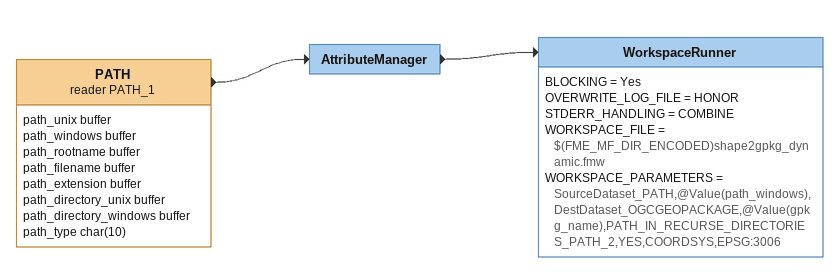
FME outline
PATH (reader PATH_1)
    attributes: path_unix buffer, path_windows buffer, path_rootname buffer, path_filename buffer, path_extension buffer, path_directory_unix buffer, path_directory_windows buffer, path_type char(10)
    -> AttributeManager
AttributeManager
    -> WorkspaceRunner
WorkspaceRunner
    BLOCKING = Yes
    OVERWRITE_LOG_FILE = HONOR
    STDERR_HANDLING = COMBINE
    WORKSPACE_FILE = $(FME_MF_DIR_ENCODED)shape2gpkg_dynamic.fmw
    WORKSPACE_PARAMETERS = SourceDataset_PATH,@Value(path_windows),DestDataset_OGCGEOPACKAGE,@Value(gpkg_name),PATH_IN_RECURSE_DIRECTORIES_PATH_2,YES,COORDSYS,EPSG:3006
